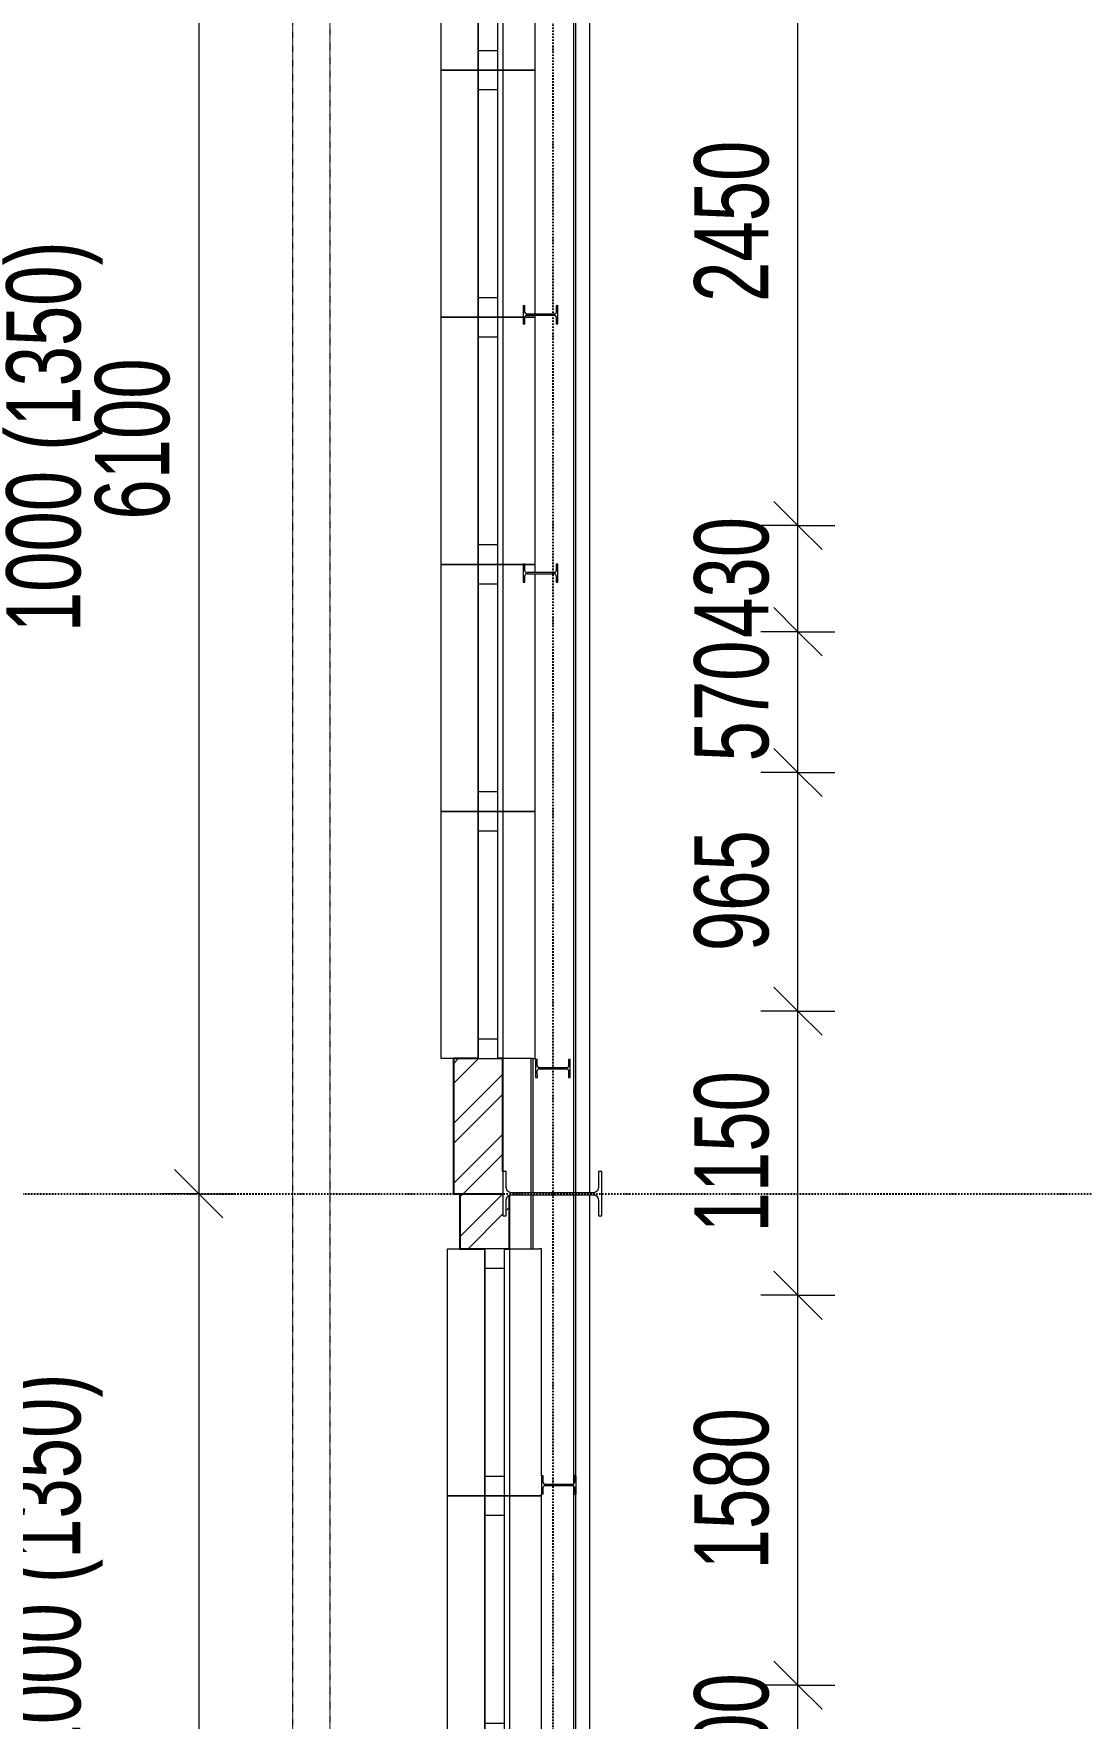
# Model space of a CAD drawing. Header units: millimetres. Extents: x 2179 to 44859, y 3478 to 159868.
# Drawn here: x 17199 to 21437, y 129675 to 136493 of the extents above; entities that cross this region are included whole.
import ezdxf

# ---------------------------------------------------------------- set-up
doc = ezdxf.new("R2010")
doc.units = ezdxf.units.MM
doc.linetypes.add('1_Čerchovaná 6_0mm', pattern=[12, 6, -3, 0, -3])
doc.linetypes.add('3_Čárkovaná 1_0mm', pattern=[2, 1, -1])
for name, color, linetype, lineweight in [('A-ANNO-DIMS', 7, 'Continuous', 9), ('A-ANNO-DIMS-150', 7, 'Continuous', 9), ('A-DETL-MBND', 7, '3_Čárkovaná 1_0mm', 9), ('A-GENM', 7, 'Continuous', 9), ('A-GLAZ', 7, 'Continuous', 9), ('A-GLAZ-SILL', 7, 'Continuous', 9), ('A-WALL', 7, 'Continuous', 9), ('A-WALL-1', 7, 'Continuous', 25), ('S-BEAM', 7, 'Continuous', 9), ('S-COLS', 7, 'Continuous', 9)]:
    doc.layers.add(name, color=color, linetype=linetype, lineweight=lineweight)
doc.layers.add('A-WALL-PATT-1', color=9, linetype='Continuous', lineweight=9, true_color=0x808080)
doc.layers.add('S-GRID-1', color=9, linetype='1_Čerchovaná 6_0mm', lineweight=25, true_color=0x808080)
doc.styles.add('Arial_1', font='arial.ttf', dxfattribs={"width": 0.7, "height": 300})
doc.dimstyles.new('Vnitřní_-_průhledné', dxfattribs={"dimscale": 304.8, "dimtxt": 306.07782, "dimasz": 0.639764, "dimexe": 0.492126, "dimexo": 0.0625, "dimgap": 0.098425, "dimtad": 1, "dimdec": 0, "dimrnd": 5, "dimzin": 0, "dimdsep": 46, "dimtxsty": 'Arial_1', "dimblk1": 'OBLIQUE', "dimblk2": 'OBLIQUE', "dimsah": 1, "dimcen": 0.09, "dimdle": 0.492126, "dimazin": 0, "dimtfac": 1, "dimtdec": 4, "dimtix": 1, "dimtmove": 0, "dimatfit": 3, "dimfxl": 0.492126, "dimfxlon": 1, "dimtvp": 1, "dimtolj": 1, "dimtzin": 0, "dimarcsym": 2})
doc.dimstyles.new('Vnitřní_-_průhledné_1', dxfattribs={"dimscale": 304.8, "dimtxt": 306.07782, "dimasz": 0.639764, "dimexe": 0.492126, "dimexo": 0.0625, "dimgap": 0.098425, "dimtad": 1, "dimdec": 0, "dimrnd": 5, "dimzin": 0, "dimdsep": 46, "dimtxsty": 'Arial_1', "dimblk1": 'OBLIQUE', "dimblk2": 'OBLIQUE', "dimsah": 1, "dimcen": 0.09, "dimdle": 0.492126, "dimazin": 0, "dimtfac": 1, "dimtdec": 4, "dimtix": 1, "dimtmove": 2, "dimatfit": 3, "dimfxl": 0.492126, "dimfxlon": 1, "dimtvp": 1, "dimtolj": 1, "dimtzin": 0, "dimarcsym": 2})
pattern_1 = [(45.00036, (-161918.41, 0), (-121.23422, 121.2327), []), (45.00036, (-161837.59, 0.0005), (-121.23422, 121.2327), [])]

# ---------------------------------------------------------------- blocks, each defined once
blk = doc.blocks.new('Sloup IPE - 388008-1NP _ stroje - KOTVÍCÍ BODY')
at = {"layer": 'S-COLS'}
for p, q in [((223091.6, 19779.7), (222998.9, 19625.4)), ((223103.2, 19772.7), (223091.6, 19779.7)), ((223069.8, 19717.3), (223103.2, 19772.7)), ((223010.4, 19618.5), (223043.8, 19673.9)), ((223072.6, 19681.1), (223356.3, 19510.6)), ((223360.7, 19517.9), (223077, 19688.5)), ((222998.9, 19625.4), (223010.4, 19618.5)), ((223341.7, 19419.3), (223434.4, 19573.6)), ((223422.9, 19580.6), (223389.5, 19525.1)), ((223434.4, 19573.6), (223422.9, 19580.6)), ((223363.5, 19481.7), (223330.1, 19426.3)), ((223330.1, 19426.3), (223341.7, 19419.3))]:
    blk.add_line(p, q, dxfattribs=at)
at = {"layer": 'S-COLS', "flags": 128}
for points in [[(223077, 19688.5), (223073.3, 19691.3), (223070.3, 19694.9), (223068.2, 19699.1), (223067, 19703.7), (223066.9, 19708.4), (223067.9, 19713), (223069.8, 19717.3)], [(223043.8, 19673.9), (223046.6, 19677.6), (223050.2, 19680.6), (223054.4, 19682.8), (223059, 19683.9), (223063.7, 19684), (223068.3, 19683), (223072.6, 19681.1)], [(223356.3, 19510.6), (223360, 19507.7), (223363, 19504.1), (223365.1, 19499.9), (223366.3, 19495.3), (223366.4, 19490.6), (223365.4, 19486), (223363.5, 19481.7)], [(223389.5, 19525.1), (223386.7, 19521.4), (223383, 19518.4), (223378.8, 19516.2), (223374.3, 19515.1), (223369.6, 19515), (223365, 19516), (223360.7, 19517.9)]]:
    blk.add_lwpolyline(points, dxfattribs=at)
blk = doc.blocks.new('Sloup IPE - 400484-1NP _ stroje - KOTVÍCÍ BODY')
at = {"layer": 'S-COLS'}
for p, q in [((223439.1, 20100.5), (223401.4, 20038)), ((223407.4, 20034.4), (223421.3, 20057.7)), ((223431, 20073.7), (223445, 20097)), ((223431, 20060.1), (223527.1, 20002.3)), ((223529.5, 20006.3), (223433.4, 20064.1)), ((223445, 20097), (223439.1, 20100.5)), ((223401.4, 20038), (223407.4, 20034.4)), ((223529.5, 19992.7), (223515.5, 19969.4)), ((223521.4, 19965.8), (223559, 20028.4)), ((223553.1, 20032), (223539.1, 20008.7)), ((223559, 20028.4), (223553.1, 20032)), ((223515.5, 19969.4), (223521.4, 19965.8))]:
    blk.add_line(p, q, dxfattribs=at)
for centre, start, end in [((223427.3, 20054.1), 58.98964, 148.98964), ((223437, 20070.1), 148.98964, 238.98964), ((223523.5, 19996.3), 328.98964, 58.98964), ((223533.1, 20012.3), 238.98964, 328.98964)]:
    blk.add_arc(centre, 7, start, end, dxfattribs=at)
blk = doc.blocks.new('OKNO_1k - Okno Hala 1000x1000-V1-1NP _ stroje - KOTVÍCÍ BODY')
at = {"layer": 'A-GENM'}
for p, q in [((419.7, 230), (-500, 230)), ((-500, 230), (-500, 220)), ((-500, 100), (-500, 220)), ((500, 230), (492.7, 230)), ((500, 220), (500, 230)), ((500, 220), (500, 80))]:
    blk.add_line(p, q, dxfattribs=at)
at = {"layer": 'A-GLAZ'}
for p, q in [((-500, 80), (-500, 0)), ((500, 80), (-500, 80)), ((-420, 80), (-420, 0)), ((420, 0), (420, 80)), ((500, 0), (500, 80)), ((500, 0), (-500, 0)), ((-500, 0), (500, 0)), ((500, 0), (500, -150)), ((-500, -150), (-500, -100)), ((500, -150), (-500, -150))]:
    blk.add_line(p, q, dxfattribs=at)
at = {"layer": 'A-GLAZ-SILL'}
blk.add_line((-500, 100), (500, 100), dxfattribs=at)
blk = doc.blocks.new('OKNO_1k - Okno Hala 1000x1000-V2-1NP _ stroje - KOTVÍCÍ BODY')
at = {"layer": 'A-GENM'}
for p, q in [((-466.9, 230), (-500, 230)), ((-500, 230), (-500, 220)), ((-500, 189.4), (-500, 220)), ((500, 230), (-462.2, 230)), ((500, 220), (500, 230)), ((500, 220), (500, 80)), ((-500, 80), (-500, 182.8))]:
    blk.add_line(p, q, dxfattribs=at)
at = {"layer": 'A-GLAZ'}
for p, q in [((-500, 80), (-500, 0)), ((500, 80), (-500, 80)), ((-420, 80), (-420, 0)), ((420, 0), (420, 80)), ((500, 0), (500, 80)), ((500, 0), (-500, 0)), ((-500, 0), (500, 0)), ((-500, -150), (-500, 0)), ((500, 0), (500, -150)), ((500, -150), (-500, -150))]:
    blk.add_line(p, q, dxfattribs=at)
at = {"layer": 'A-GLAZ-SILL'}
blk.add_line((-500, 100), (500, 100), dxfattribs=at)
blk = doc.blocks.new('OKNO_1k - Okno Hala 1000x1000-V3-1NP _ stroje - KOTVÍCÍ BODY')
at = {"layer": 'A-GENM'}
for p, q in [((487.2, 230), (-500, 230)), ((-500, 230), (-500, 220)), ((-500, 80), (-500, 220)), ((500, 230), (491.9, 230)), ((500, 220), (500, 230)), ((500, 220), (500, 189.1)), ((500, 182.5), (500, 80))]:
    blk.add_line(p, q, dxfattribs=at)
at = {"layer": 'A-GLAZ'}
for p, q in [((-500, 80), (-500, 0)), ((500, 80), (-500, 80)), ((-420, 80), (-420, 0)), ((420, 0), (420, 80)), ((500, 0), (500, 80)), ((500, 0), (-500, 0)), ((-500, 0), (500, 0)), ((-500, -150), (-500, 0)), ((500, 0), (500, -150)), ((500, -150), (-500, -150))]:
    blk.add_line(p, q, dxfattribs=at)
at = {"layer": 'A-GLAZ-SILL'}
blk.add_line((-500, 100), (500, 100), dxfattribs=at)
blk = doc.blocks.new('OKNO_1k - Okno Hala 1000x1000-V4-1NP _ stroje - KOTVÍCÍ BODY')
at = {"layer": 'A-GENM'}
for p, q in [((500, 230), (-500, 230)), ((-500, 230), (-500, 220)), ((-500, 100), (-500, 220)), ((500, 220), (500, 230)), ((500, 220), (500, 80))]:
    blk.add_line(p, q, dxfattribs=at)
at = {"layer": 'A-GLAZ'}
for p, q in [((-500, 80), (-500, 0)), ((500, 80), (-500, 80)), ((-420, 80), (-420, 0)), ((420, 0), (420, 80)), ((500, 0), (500, 80)), ((500, 0), (-500, 0)), ((-500, 0), (500, 0)), ((500, 0), (500, -150)), ((-500, -150), (-500, -100)), ((500, -150), (-500, -150))]:
    blk.add_line(p, q, dxfattribs=at)
at = {"layer": 'A-GLAZ-SILL'}
blk.add_line((-500, 100), (500, 100), dxfattribs=at)
blk = doc.blocks.new('OKNO_1k - Okno Hala 1000x1000-V5-1NP _ stroje - KOTVÍCÍ BODY')
at = {"layer": 'A-GENM'}
for p, q in [((500, 230), (-500, 230)), ((-500, 230), (-500, 220)), ((-500, 80), (-500, 220)), ((500, 220), (500, 230)), ((500, 220), (500, 100))]:
    blk.add_line(p, q, dxfattribs=at)
at = {"layer": 'A-GLAZ'}
for p, q in [((-500, 80), (-500, 0)), ((500, 80), (-500, 80)), ((-420, 80), (-420, 0)), ((420, 0), (420, 80)), ((500, 0), (500, 80)), ((500, 0), (-500, 0)), ((-500, 0), (500, 0)), ((-500, -150), (-500, 0)), ((500, -100), (500, -150)), ((500, -150), (-500, -150))]:
    blk.add_line(p, q, dxfattribs=at)
at = {"layer": 'A-GLAZ-SILL'}
blk.add_line((-500, 100), (500, 100), dxfattribs=at)
blk = doc.blocks.new('IPE - 500435-1NP _ stroje - KOTVÍCÍ BODY')
at = {"layer": 'S-BEAM'}
for p, q in [((226389.5, 24711.8), (223292.1, 19559.1)), ((226394.5, 24704.7), (223299, 19555)), ((223424.6, 20113.3), (223144.7, 19647.8)), ((223431.4, 20109.2), (223151.6, 19643.6)), ((223140.3, 19640.4), (223027.9, 19453.4)), ((223147.1, 19636.3), (223034.7, 19449.2)), ((223287.7, 19551.8), (222684.5, 18548.2)), ((223294.6, 19547.6), (222708.3, 18572.3)), ((222670.7, 18509.8), (221651.2, 16813.7)), ((222680.8, 18542.1), (222135.2, 17634.5))]:
    blk.add_line(p, q, dxfattribs=at)
blk = doc.blocks.new('Sloup IPE - 502209-1NP _ stroje - KOTVÍCÍ BODY')
at = {"layer": 'S-COLS'}
for p, q in [((224428.9, 21844.4), (224391.3, 21781.8)), ((224420.9, 21817.5), (224434.9, 21840.8)), ((224434.9, 21840.8), (224428.9, 21844.4)), ((224391.3, 21781.8), (224397.2, 21778.2)), ((224397.2, 21778.2), (224411.2, 21801.5)), ((224420.8, 21803.9), (224517, 21746.1)), ((224519.4, 21750.1), (224423.3, 21807.9)), ((224511.3, 21709.7), (224548.9, 21772.2)), ((224543, 21775.8), (224529, 21752.5)), ((224548.9, 21772.2), (224543, 21775.8)), ((224519.4, 21736.5), (224505.4, 21713.2)), ((224505.4, 21713.2), (224511.3, 21709.7))]:
    blk.add_line(p, q, dxfattribs=at)
for centre, start, end in [((224417.2, 21797.9), 58.98964, 148.98964), ((224426.9, 21813.9), 148.98964, 238.98964), ((224523, 21756.1), 238.98964, 328.98964), ((224513.4, 21740.1), 328.98964, 58.98964)]:
    blk.add_arc(centre, 7, start, end, dxfattribs=at)
blk = doc.blocks.new('Sloup IPE - 502210-1NP _ stroje - KOTVÍCÍ BODY')
at = {"layer": 'S-COLS'}
for p, q in [((224967.8, 22740.7), (224930.2, 22678.2)), ((224959.7, 22713.9), (224973.7, 22737.2)), ((224973.7, 22737.2), (224967.8, 22740.7)), ((224930.2, 22678.2), (224936.1, 22674.6)), ((224936.1, 22674.6), (224950.1, 22697.9)), ((224959.7, 22700.3), (225055.8, 22642.5)), ((225058.2, 22646.5), (224962.1, 22704.3)), ((225050.1, 22606), (225087.8, 22668.6)), ((225081.8, 22672.2), (225067.8, 22648.9)), ((225087.8, 22668.6), (225081.8, 22672.2)), ((225058.2, 22632.9), (225044.2, 22609.6)), ((225044.2, 22609.6), (225050.1, 22606))]:
    blk.add_line(p, q, dxfattribs=at)
for centre, start, end in [((224965.7, 22710.3), 148.98964, 238.98964), ((224956.1, 22694.3), 58.98964, 148.98964), ((225052.2, 22636.5), 328.98964, 58.98964), ((225061.8, 22652.5), 238.98964, 328.98964)]:
    blk.add_arc(centre, 7, start, end, dxfattribs=at)
blk = doc.blocks.new('Sloup IPE - 502302-1NP _ stroje - KOTVÍCÍ BODY')
at = {"layer": 'S-COLS'}
for p, q in [((222590.9, 18642.9), (222553.3, 18580.4)), ((222582.8, 18616.1), (222596.8, 18639.4)), ((222596.8, 18639.4), (222590.9, 18642.9)), ((222553.3, 18580.4), (222559.2, 18576.8)), ((222559.2, 18576.8), (222573.2, 18600.1)), ((222582.8, 18602.5), (222678.9, 18544.7)), ((222681.4, 18548.7), (222585.2, 18606.5)), ((222673.3, 18508.2), (222710.9, 18570.8)), ((222705, 18574.4), (222691, 18551.1)), ((222710.9, 18570.8), (222705, 18574.4)), ((222681.3, 18535.1), (222667.3, 18511.8)), ((222667.3, 18511.8), (222673.3, 18508.2))]:
    blk.add_line(p, q, dxfattribs=at)
for centre, start, end in [((222588.8, 18612.5), 148.98964, 238.98964), ((222579.2, 18596.5), 58.98964, 148.98964), ((222685, 18554.7), 238.98964, 328.98964), ((222675.3, 18538.7), 328.98964, 58.98964)]:
    blk.add_arc(centre, 7, start, end, dxfattribs=at)
blk = doc.blocks.new('OKNO_1k - Okno Hala 1000x1000-V16-1NP _ stroje - KOTVÍCÍ BODY')
at = {"layer": 'A-GENM'}
for p, q in [((491.4, 230), (-500, 230)), ((-500, 230), (-500, 220)), ((-500, 80), (-500, 220)), ((500, 220), (500, 225)), ((500, 220), (500, 80))]:
    blk.add_line(p, q, dxfattribs=at)
at = {"layer": 'A-GLAZ'}
for p, q in [((-500, 80), (-500, 0)), ((500, 80), (-500, 80)), ((-420, 80), (-420, 0)), ((420, 0), (420, 80)), ((500, 0), (500, 80)), ((500, 0), (-500, 0)), ((-500, 0), (500, 0)), ((-500, -150), (-500, 0)), ((500, 0), (500, -150)), ((500, -150), (-500, -150))]:
    blk.add_line(p, q, dxfattribs=at)
at = {"layer": 'A-GLAZ-SILL'}
blk.add_line((-500, 100), (500, 100), dxfattribs=at)
blk = doc.blocks.new('OKNO_1k - Okno Hala 1000x1000-V17-1NP _ stroje - KOTVÍCÍ BODY')
at = {"layer": 'A-GENM'}
for p, q in [((500, 230), (-500, 230)), ((-500, 230), (-500, 220)), ((-500, 189.1), (-500, 220)), ((500, 220), (500, 230)), ((500, 220), (500, 189.4)), ((-500, 80), (-500, 182.5)), ((500, 182.8), (500, 80))]:
    blk.add_line(p, q, dxfattribs=at)
at = {"layer": 'A-GLAZ'}
for p, q in [((-500, 80), (-500, 0)), ((500, 80), (-500, 80)), ((-420, 80), (-420, 0)), ((420, 0), (420, 80)), ((500, 0), (500, 80)), ((500, 0), (-500, 0)), ((-500, 0), (500, 0)), ((-500, -150), (-500, 0)), ((500, 0), (500, -150)), ((500, -150), (-500, -150))]:
    blk.add_line(p, q, dxfattribs=at)
at = {"layer": 'A-GLAZ-SILL'}
blk.add_line((-500, 100), (500, 100), dxfattribs=at)
blk = doc.blocks.new('DIMBLOCK9-1NP _ stroje - KOTVÍCÍ BODY')
at = {"layer": 'A-ANNO-DIMS-150', "lineweight": 18}
for p, q in [((17866.9, 137895.4), (17769.4, 137992.9)), ((17866.9, 137895.4), (17964.4, 137797.9)), ((17866.9, 131797.9), (17769.4, 131895.4)), ((17866.9, 131797.9), (17964.4, 131700.4))]:
    blk.add_line(p, q, dxfattribs=at)
at = {"layer": 'A-ANNO-DIMS-150'}
for p, q in [((17866.9, 137895.4), (17716.9, 137895.4)), ((17866.9, 137895.4), (17866.9, 131797.9)), ((17866.9, 137895.4), (18016.9, 137895.4)), ((17866.9, 131797.9), (17716.9, 131797.9)), ((17866.9, 131797.9), (18016.9, 131797.9))]:
    blk.add_line(p, q, dxfattribs=at)
at = {"layer": 'A-ANNO-DIMS-150', "color": 0, "insert": (17447.4, 134526.4), "char_height": 300, "width": 768.491, "attachment_point": 1, "rotation": 90, "line_spacing_factor": 0.941778, "style": 'Arial_1'}
blk.add_mtext('6100', dxfattribs=at)
blk = doc.blocks.new('_Oblique')
at = {"color": 0, "linetype": 'ByBlock', "lineweight": -2}
blk.add_line((-0.5, -0.5), (0.5, 0.5), dxfattribs=at)
blk = doc.blocks.new('DIMBLOCK10-1NP _ stroje - KOTVÍCÍ BODY')
at = {"layer": 'A-ANNO-DIMS-150', "lineweight": 18}
for p, q in [((17866.9, 131797.9), (17769.4, 131895.4)), ((17866.9, 131797.9), (17964.4, 131700.4)), ((17866.9, 125700.4), (17769.4, 125797.9)), ((17866.9, 125700.4), (17964.4, 125602.9))]:
    blk.add_line(p, q, dxfattribs=at)
at = {"layer": 'A-ANNO-DIMS-150'}
for p, q in [((17866.9, 131797.9), (17716.9, 131797.9)), ((17866.9, 131797.9), (17866.9, 125550.4)), ((17866.9, 131797.9), (18016.9, 131797.9)), ((17866.9, 125700.4), (17716.9, 125700.4)), ((17866.9, 125700.4), (18016.9, 125700.4))]:
    blk.add_line(p, q, dxfattribs=at)
at = {"layer": 'A-ANNO-DIMS-150', "color": 0, "insert": (17447.4, 128109.1), "char_height": 300, "width": 768.491, "attachment_point": 1, "rotation": 90, "line_spacing_factor": 0.941778, "style": 'Arial_1'}
blk.add_mtext('6100', dxfattribs=at)
blk = doc.blocks.new('DIMBLOCK13-1NP _ stroje - KOTVÍCÍ BODY')
at = {"layer": 'A-ANNO-DIMS-150', "lineweight": 18}
for p, q in [((16976.9, 131575.4), (16879.4, 131672.9)), ((16976.9, 131575.4), (17074.4, 131477.9)), ((16976.9, 128575.4), (16879.4, 128672.9)), ((16976.9, 128575.4), (17074.4, 128477.9))]:
    blk.add_line(p, q, dxfattribs=at)
at = {"layer": 'A-ANNO-DIMS-150'}
for p, q in [((16976.9, 131575.4), (16826.9, 131575.4)), ((16976.9, 128575.4), (16976.9, 131575.4)), ((16976.9, 131575.4), (17126.9, 131575.4)), ((16976.9, 128575.4), (16826.9, 128575.4)), ((16976.9, 128575.4), (17126.9, 128575.4))]:
    blk.add_line(p, q, dxfattribs=at)
at = {"layer": 'A-ANNO-DIMS-150', "color": 0, "char_height": 300, "attachment_point": 1, "rotation": 90, "line_spacing_factor": 0.941778, "style": 'Arial_1'}
for s, insert, width in [('1000 (1350)', (17088.3, 129488.2), 1859.07), ('3x1000', (16557.4, 129791.9), 1130.133)]:
    blk.add_mtext(s, dxfattribs=dict(at, insert=insert, width=width))
blk = doc.blocks.new('DIMBLOCK15-1NP _ stroje - KOTVÍCÍ BODY')
at = {"layer": 'A-ANNO-DIMS-150', "lineweight": 18}
for p, q in [((16976.9, 137345.4), (16879.4, 137442.9)), ((16976.9, 137345.4), (17074.4, 137247.9)), ((16976.9, 132345.4), (16879.4, 132442.9)), ((16976.9, 132345.4), (17074.4, 132247.9))]:
    blk.add_line(p, q, dxfattribs=at)
at = {"layer": 'A-ANNO-DIMS-150'}
for p, q in [((16976.9, 137345.4), (16826.9, 137345.4)), ((16976.9, 132345.4), (16976.9, 137345.4)), ((16976.9, 137345.4), (17126.9, 137345.4)), ((16976.9, 132345.4), (16826.9, 132345.4)), ((16976.9, 132345.4), (17126.9, 132345.4))]:
    blk.add_line(p, q, dxfattribs=at)
at = {"layer": 'A-ANNO-DIMS-150', "color": 0, "char_height": 300, "attachment_point": 1, "rotation": 90, "line_spacing_factor": 0.941778, "style": 'Arial_1'}
for s, insert, width in [('1000 (1350)', (17088.3, 134070.8), 1859.07), ('5x1000', (16557.4, 134374.5), 1130.133)]:
    blk.add_mtext(s, dxfattribs=dict(at, insert=insert, width=width))
blk = doc.blocks.new('DIMBLOCK52-1NP _ stroje - KOTVÍCÍ BODY')
at = {"layer": 'A-ANNO-DIMS-150', "lineweight": 18}
for p, q in [((20290.9, 129808.8), (20193.4, 129906.3)), ((20290.9, 129808.8), (20388.4, 129711.3)), ((20290.9, 129406.8), (20193.4, 129504.3)), ((20290.9, 129406.8), (20388.4, 129309.3))]:
    blk.add_line(p, q, dxfattribs=at)
at = {"layer": 'A-ANNO-DIMS-150'}
for p, q in [((20290.9, 129808.8), (20140.9, 129808.8)), ((20290.9, 129406.8), (20290.9, 129808.8)), ((20290.9, 129808.8), (20440.9, 129808.8)), ((20290.9, 129406.8), (20140.9, 129406.8)), ((20290.9, 129406.8), (20440.9, 129406.8))]:
    blk.add_line(p, q, dxfattribs=at)
at = {"layer": 'A-ANNO-DIMS-150', "color": 0, "insert": (19871.4, 129367.6), "char_height": 300, "width": 576.368, "attachment_point": 1, "rotation": 90, "line_spacing_factor": 0.941778, "style": 'Arial_1'}
blk.add_mtext('400', dxfattribs=at)
blk = doc.blocks.new('DIMBLOCK53-1NP _ stroje - KOTVÍCÍ BODY')
at = {"layer": 'A-ANNO-DIMS-150', "lineweight": 18}
for p, q in [((20290.9, 131386.8), (20193.4, 131484.3)), ((20290.9, 131386.8), (20388.4, 131289.3)), ((20290.9, 129808.8), (20193.4, 129906.3)), ((20290.9, 129808.8), (20388.4, 129711.3))]:
    blk.add_line(p, q, dxfattribs=at)
at = {"layer": 'A-ANNO-DIMS-150'}
for p, q in [((20290.9, 131386.8), (20140.9, 131386.8)), ((20290.9, 129808.8), (20290.9, 131386.8)), ((20290.9, 131386.8), (20440.9, 131386.8)), ((20290.9, 129808.8), (20140.9, 129808.8)), ((20290.9, 129808.8), (20440.9, 129808.8))]:
    blk.add_line(p, q, dxfattribs=at)
at = {"layer": 'A-ANNO-DIMS-150', "color": 0, "insert": (19871.4, 130277.6), "char_height": 300, "width": 768.491, "attachment_point": 1, "rotation": 90, "line_spacing_factor": 0.941778, "style": 'Arial_1'}
blk.add_mtext('1580', dxfattribs=at)
blk = doc.blocks.new('DIMBLOCK54-1NP _ stroje - KOTVÍCÍ BODY')
at = {"layer": 'A-ANNO-DIMS-150', "lineweight": 18}
for p, q in [((20290.9, 132536.8), (20193.4, 132634.3)), ((20290.9, 132536.8), (20388.4, 132439.3)), ((20290.9, 131386.8), (20193.4, 131484.3)), ((20290.9, 131386.8), (20388.4, 131289.3))]:
    blk.add_line(p, q, dxfattribs=at)
at = {"layer": 'A-ANNO-DIMS-150'}
for p, q in [((20290.9, 132536.8), (20140.9, 132536.8)), ((20290.9, 131386.8), (20290.9, 132536.8)), ((20290.9, 132536.8), (20440.9, 132536.8)), ((20290.9, 131386.8), (20140.9, 131386.8)), ((20290.9, 131386.8), (20440.9, 131386.8))]:
    blk.add_line(p, q, dxfattribs=at)
at = {"layer": 'A-ANNO-DIMS-150', "color": 0, "insert": (19871.4, 131641.6), "char_height": 300, "width": 768.491, "attachment_point": 1, "rotation": 90, "line_spacing_factor": 0.941778, "style": 'Arial_1'}
blk.add_mtext('1150', dxfattribs=at)
blk = doc.blocks.new('DIMBLOCK55-1NP _ stroje - KOTVÍCÍ BODY')
at = {"layer": 'A-ANNO-DIMS-150', "lineweight": 18}
for p, q in [((20290.9, 133502.8), (20193.4, 133600.3)), ((20290.9, 133502.8), (20388.4, 133405.3)), ((20290.9, 132536.8), (20193.4, 132634.3)), ((20290.9, 132536.8), (20388.4, 132439.3))]:
    blk.add_line(p, q, dxfattribs=at)
at = {"layer": 'A-ANNO-DIMS-150'}
for p, q in [((20290.9, 133502.8), (20140.9, 133502.8)), ((20290.9, 132536.8), (20290.9, 133502.8)), ((20290.9, 133502.8), (20440.9, 133502.8)), ((20290.9, 132536.8), (20140.9, 132536.8)), ((20290.9, 132536.8), (20440.9, 132536.8))]:
    blk.add_line(p, q, dxfattribs=at)
at = {"layer": 'A-ANNO-DIMS-150', "color": 0, "insert": (19871.4, 132779.6), "char_height": 300, "width": 576.368, "attachment_point": 1, "rotation": 90, "line_spacing_factor": 0.941778, "style": 'Arial_1'}
blk.add_mtext('965', dxfattribs=at)
blk = doc.blocks.new('DIMBLOCK56-1NP _ stroje - KOTVÍCÍ BODY')
at = {"layer": 'A-ANNO-DIMS-150', "lineweight": 18}
for p, q in [((20290.9, 134072.8), (20193.4, 134170.3)), ((20290.9, 134072.8), (20388.4, 133975.3)), ((20290.9, 133502.8), (20193.4, 133600.3)), ((20290.9, 133502.8), (20388.4, 133405.3))]:
    blk.add_line(p, q, dxfattribs=at)
at = {"layer": 'A-ANNO-DIMS-150'}
for p, q in [((20290.9, 134072.8), (20140.9, 134072.8)), ((20290.9, 133502.8), (20290.9, 134072.8)), ((20290.9, 134072.8), (20440.9, 134072.8)), ((20290.9, 133502.8), (20140.9, 133502.8)), ((20290.9, 133502.8), (20440.9, 133502.8))]:
    blk.add_line(p, q, dxfattribs=at)
at = {"layer": 'A-ANNO-DIMS-150', "color": 0, "insert": (19871.4, 133547.6), "char_height": 300, "width": 576.368, "attachment_point": 1, "rotation": 90, "line_spacing_factor": 0.941778, "style": 'Arial_1'}
blk.add_mtext('570', dxfattribs=at)
blk = doc.blocks.new('DIMBLOCK57-1NP _ stroje - KOTVÍCÍ BODY')
at = {"layer": 'A-ANNO-DIMS-150', "lineweight": 18}
for p, q in [((20290.9, 134502.8), (20193.4, 134600.3)), ((20290.9, 134502.8), (20388.4, 134405.3)), ((20290.9, 134072.8), (20193.4, 134170.3)), ((20290.9, 134072.8), (20388.4, 133975.3))]:
    blk.add_line(p, q, dxfattribs=at)
at = {"layer": 'A-ANNO-DIMS-150'}
for p, q in [((20290.9, 134502.8), (20140.9, 134502.8)), ((20290.9, 134072.8), (20290.9, 134502.8)), ((20290.9, 134502.8), (20440.9, 134502.8)), ((20290.9, 134072.8), (20140.9, 134072.8)), ((20290.9, 134072.8), (20440.9, 134072.8))]:
    blk.add_line(p, q, dxfattribs=at)
at = {"layer": 'A-ANNO-DIMS-150', "color": 0, "insert": (19871.4, 134047.6), "char_height": 300, "width": 576.368, "attachment_point": 1, "rotation": 90, "line_spacing_factor": 0.941778, "style": 'Arial_1'}
blk.add_mtext('430', dxfattribs=at)
blk = doc.blocks.new('DIMBLOCK58-1NP _ stroje - KOTVÍCÍ BODY')
at = {"layer": 'A-ANNO-DIMS-150', "lineweight": 18}
for p, q in [((20290.9, 136952.8), (20193.4, 137050.3)), ((20290.9, 136952.8), (20388.4, 136855.3)), ((20290.9, 134502.8), (20193.4, 134600.3)), ((20290.9, 134502.8), (20388.4, 134405.3))]:
    blk.add_line(p, q, dxfattribs=at)
at = {"layer": 'A-ANNO-DIMS-150'}
for p, q in [((20290.9, 136952.8), (20140.9, 136952.8)), ((20290.9, 134502.8), (20290.9, 136952.8)), ((20290.9, 136952.8), (20440.9, 136952.8)), ((20290.9, 134502.8), (20140.9, 134502.8)), ((20290.9, 134502.8), (20440.9, 134502.8))]:
    blk.add_line(p, q, dxfattribs=at)
at = {"layer": 'A-ANNO-DIMS-150', "color": 0, "insert": (19871.4, 135407.6), "char_height": 300, "width": 768.491, "attachment_point": 1, "rotation": 90, "line_spacing_factor": 0.941778, "style": 'Arial_1'}
blk.add_mtext('2450', dxfattribs=at)

msp = doc.modelspace()

# ---------------------------------------------------------------- hatches: boundary and pattern name
at = {"layer": 'A-WALL-PATT-1'}
h = msp.add_hatch(dxfattribs=at)
h.set_pattern_fill('FP_4', color=256, angle=76.01036, style=0, pattern_type=2)
h.set_pattern_definition(pattern_1)
h.paths.add_polyline_path([(18897.3, 131797.9), (19097.3, 131797.9), (19097.3, 132345.4), (18897.3, 132345.4), (18897.3, 131823.2)])
h.paths.add_polyline_path([(18897.3, 137345.4), (19097.3, 137345.4), (19097.3, 137895.4), (18897.3, 137895.4), (18897.3, 137554.6)])
h = msp.add_hatch(dxfattribs=at)
h.set_pattern_fill('FP_4', color=256, angle=76.01036, style=0, pattern_type=2)
h.set_pattern_definition(pattern_1)
h.paths.add_polyline_path([(19120.8, 125414.4), (19123.8, 125414.4), (19123.8, 127425.4), (18923.8, 127425.4), (18923.8, 125414.4)])
h.paths.add_polyline_path([(18923.8, 131575.4), (19123.8, 131575.4), (19122.7, 131791.5), (19115.4, 131785.7), (19111.3, 131777.3), (19110.8, 131772.6), (19110.8, 131707.9), (19097.3, 131707.9), (19097.3, 131797.9), (18923.8, 131797.9)])

# ---------------------------------------------------------------- linework, layer by layer
at = {"layer": 'A-DETL-MBND'}
for p, q in [((18247.3, 129009), (18247.3, 154026.8)), ((18397.3, 153876.8), (18397.3, 129159))]:
    msp.add_line(p, q, dxfattribs=at)
at = {"layer": 'A-WALL'}
for p, q in [((19447.3, 137890.1), (19447.3, 131802.2)), ((19447.3, 131793.6), (19447.3, 128560.4))]:
    msp.add_line(p, q, dxfattribs=at)
at = {"layer": 'A-WALL-1'}
for p, q in [((18997.3, 132345.4), (18897.3, 132345.4)), ((18897.3, 132345.4), (18897.3, 131797.9)), ((19097.3, 132345.4), (19077.3, 132345.4)), ((19097.3, 131887.9), (19097.3, 132345.4)), ((18897.3, 131797.9), (19097.3, 131797.9)), ((18923.8, 131797.9), (18923.8, 131575.4)), ((19123.8, 131575.4), (19123.8, 131791.9)), ((18923.8, 131575.4), (19023.8, 131575.4)), ((19103.8, 131575.4), (19123.8, 131575.4))]:
    msp.add_line(p, q, dxfattribs=at)
at = {"layer": 'S-GRID-1'}
for p, q in [((19299.8, 158068.3), (19299.8, 120650.8)), ((15251.9, 131797.9), (41989.2, 131797.9))]:
    msp.add_line(p, q, dxfattribs=at)

# ---------------------------------------------------------------- block references
at = {"layer": 'A-GLAZ'}
for name, p, rotation in [('OKNO_1k - Okno Hala 1000x1000-V4-1NP _ stroje - KOTVÍCÍ BODY', (18997.3, 136845.4), 270.0000000000039), ('OKNO_1k - Okno Hala 1000x1000-V3-1NP _ stroje - KOTVÍCÍ BODY', (18997.3, 135845.4), 270.0000000000039), ('OKNO_1k - Okno Hala 1000x1000-V17-1NP _ stroje - KOTVÍCÍ BODY', (18997.3, 134845.4), 270.0000000000039), ('OKNO_1k - Okno Hala 1000x1000-V2-1NP _ stroje - KOTVÍCÍ BODY', (18997.3, 133845.4), 270.0000000000039), ('OKNO_1k - Okno Hala 1000x1000-V5-1NP _ stroje - KOTVÍCÍ BODY', (18997.3, 132845.4), 270.0000000000039), ('OKNO_1k - Okno Hala 1000x1000-V1-1NP _ stroje - KOTVÍCÍ BODY', (19023.8, 131075.4), 270.000000000004), ('OKNO_1k - Okno Hala 1000x1000-V16-1NP _ stroje - KOTVÍCÍ BODY', (19023.8, 130075.4), 270.000000000004)]:
    msp.add_blockref(name, p, dxfattribs=dict(at, rotation=rotation))
at = {"layer": 'S-BEAM', "rotation": 31.01035950519297}
msp.add_blockref('IPE - 500435-1NP _ stroje - KOTVÍCÍ BODY', (-161918.4, 0), dxfattribs=at)
at = {"layer": 'S-COLS', "rotation": 31.01035950519297}
for name in ['Sloup IPE - 502210-1NP _ stroje - KOTVÍCÍ BODY', 'Sloup IPE - 502209-1NP _ stroje - KOTVÍCÍ BODY', 'Sloup IPE - 400484-1NP _ stroje - KOTVÍCÍ BODY', 'Sloup IPE - 388008-1NP _ stroje - KOTVÍCÍ BODY', 'Sloup IPE - 502302-1NP _ stroje - KOTVÍCÍ BODY']:
    msp.add_blockref(name, (-161918.4, 0), dxfattribs=at)

# ---------------------------------------------------------------- dimensions: what is measured, and where the dimension line sits
at = {"layer": 'A-ANNO-DIMS'}
for base, p1, p2, override, picture, middle in [((17866.8890742, 131797.8916405), (18016.8890742, 137895.3916405), (18016.8890742, 131797.8916405), {"dimpost": '<>', "dimfxl": 6097.5}, 'DIMBLOCK9-1NP _ stroje - KOTVÍCÍ BODY', (17683.7171769, 134846.6416405)), ((20290.9, 136952.8), (20440.9, 134502.8), (20440.9, 136952.8), {"dimpost": '<>', "dimfxl": 2450}, 'DIMBLOCK58-1NP _ stroje - KOTVÍCÍ BODY', (20107.7, 135727.8)), ((20290.9, 134502.8), (20440.9, 134072.8), (20440.9, 134502.8), {"dimpost": '<>', "dimfxl": 430.003408}, 'DIMBLOCK57-1NP _ stroje - KOTVÍCÍ BODY', (20107.6, 134287.8)), ((20290.9, 134072.8), (20440.9, 133502.8), (20440.9, 134072.8), {"dimpost": '<>', "dimfxl": 570}, 'DIMBLOCK56-1NP _ stroje - KOTVÍCÍ BODY', (20107.7, 133787.8)), ((20290.9, 133502.8), (20440.9, 132536.8), (20440.9, 133502.8), {"dimpost": '<>', "dimfxl": 966}, 'DIMBLOCK55-1NP _ stroje - KOTVÍCÍ BODY', (20107.7, 133019.8)), ((20290.9, 132536.8), (20440.9, 131386.8), (20440.9, 132536.8), {"dimpost": '<>', "dimfxl": 1150}, 'DIMBLOCK54-1NP _ stroje - KOTVÍCÍ BODY', (20107.7, 131961.8)), ((20290.9, 131386.8), (20440.9, 129808.8), (20440.9, 131386.8), {"dimpost": '<>', "dimfxl": 1578}, 'DIMBLOCK53-1NP _ stroje - KOTVÍCÍ BODY', (20107.7, 130597.8)), ((20290.9, 129808.8), (20440.9, 129406.8), (20440.9, 129808.8), {"dimpost": '<>', "dimfxl": 402}, 'DIMBLOCK52-1NP _ stroje - KOTVÍCÍ BODY', (20107.7, 129607.8))]:
    dim = msp.add_linear_dim(base=base, p1=p1, p2=p2, angle=90, dimstyle='Vnitřní_-_průhledné', override=override, dxfattribs=at)
    dim.commit()
    dim.dimension.update_dxf_attribs({"geometry": picture, "text_midpoint": middle})
dim = msp.add_linear_dim(base=(16976.9, 137345.4), p1=(17126.9, 132345.4), p2=(17126.9, 137345.4), angle=90, text='5x1000\\X1000 (1350)', dimstyle='Vnitřní_-_průhledné', override={"dimpost": '<>', "dimfxl": 5000}, dxfattribs=at)
dim.commit()
dim.dimension.update_dxf_attribs({"geometry": 'DIMBLOCK15-1NP _ stroje - KOTVÍCÍ BODY', "text_midpoint": (16976.9, 134845.4)})
dim = msp.add_linear_dim(base=(17866.8890742, 125700.3916405), p1=(18016.8890742, 131797.8916405), p2=(18016.8890742, 125700.3916405), angle=90, dimstyle='Vnitřní_-_průhledné_1', override={"dimpost": '<>', "dimfxl": 6097.5}, dxfattribs=at)
dim.commit()
dim.dimension.update_dxf_attribs({"geometry": 'DIMBLOCK10-1NP _ stroje - KOTVÍCÍ BODY', "text_midpoint": (17647.4201729, 128493.392473), "dimtype": 160, "text_rotation": 90})
dim = msp.add_linear_dim(base=(16976.9, 131575.4), p1=(17126.9, 128575.4), p2=(17126.9, 131575.4), angle=90, text='3x1000\\X1000 (1350)', dimstyle='Vnitřní_-_průhledné_1', override={"dimpost": '<>', "dimfxl": 3000}, dxfattribs=at)
dim.commit()
dim.dimension.update_dxf_attribs({"geometry": 'DIMBLOCK13-1NP _ stroje - KOTVÍCÍ BODY', "text_midpoint": (16957.4, 129791.9), "dimtype": 160, "text_rotation": 90})

doc.saveas('drawing.dxf')
